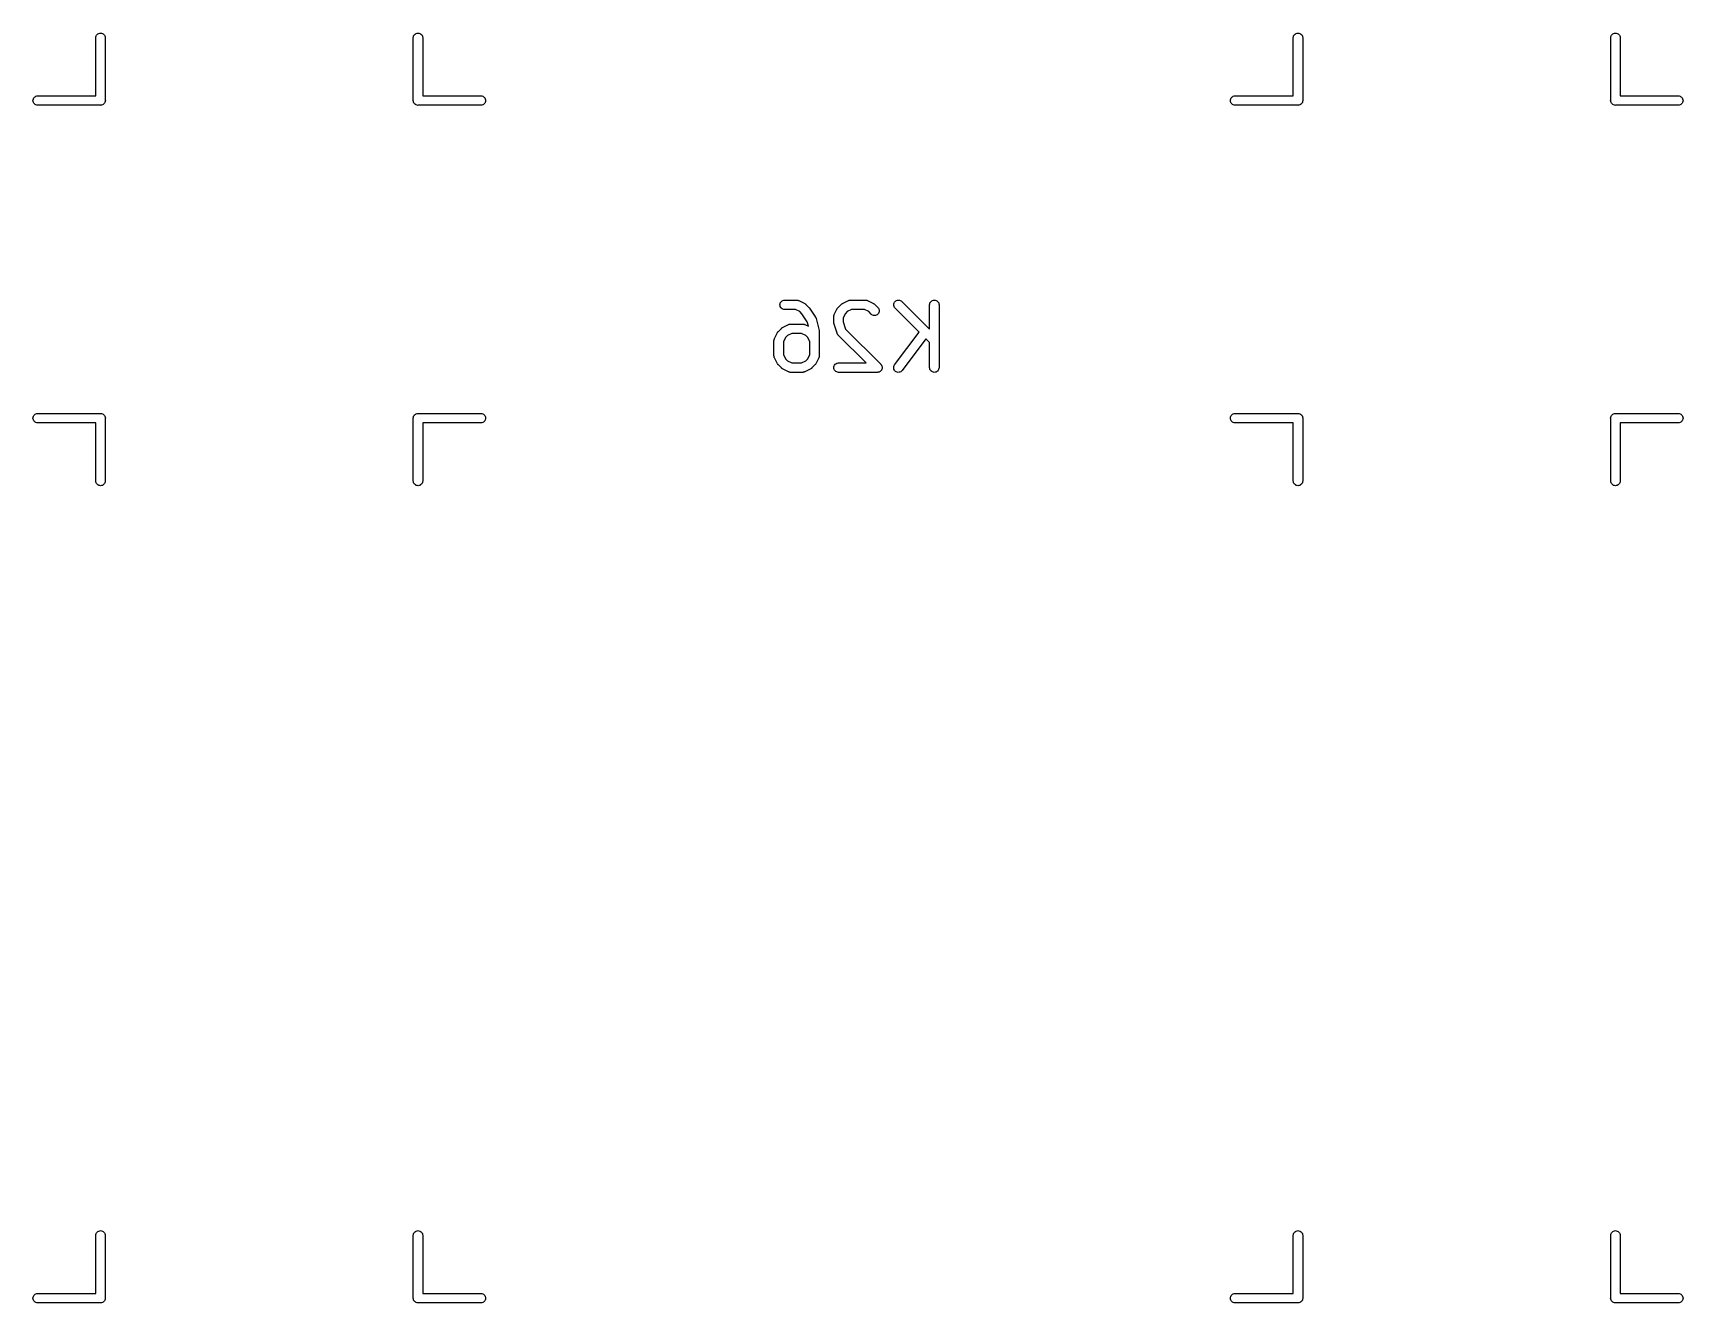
# Model space of a CAD drawing. Extents: x 1.03 to 6.22, y -5.53 to -0.87.
# Drawn here: x 3.796 to 4.829, y -4.779 to -3.983 of the extents above; entities that cross this region are included whole.
import ezdxf

# ---------------------------------------------------------------- set-up
doc = ezdxf.new("R2010")
doc.units = 0
doc.header["$MEASUREMENT"] = 0
doc.layers.add('BLACK', color=7, linetype='CONTINUOUS')

msp = doc.modelspace()

# ---------------------------------------------------------------- linework, layer by layer
at = {"layer": 'BLACK', "linetype": 'CONTINUOUS'}
for p, q in [((3.83514, -3.98608), (3.83518, -3.98564)), ((3.83514, -4.02264), (3.83514, -3.98608)), ((3.83518, -3.98564), (3.83535, -3.98509)), ((3.83535, -3.98509), (3.83562, -3.98457)), ((3.83562, -3.98457), (3.83599, -3.98412)), ((3.83599, -3.98412), (3.83644, -3.98375)), ((3.83644, -3.98375), (3.83696, -3.98348)), ((3.83696, -3.98348), (3.83751, -3.98331)), ((3.83751, -3.98331), (3.83809, -3.98325)), ((3.83809, -3.98325), (3.83867, -3.98331)), ((3.83867, -3.98331), (3.83923, -3.98348)), ((3.83923, -3.98348), (3.83974, -3.98375)), ((3.83974, -3.98375), (3.84019, -3.98412)), ((3.84019, -3.98412), (3.84056, -3.98457)), ((3.84056, -3.98457), (3.84083, -3.98509)), ((3.84083, -3.98509), (3.841, -3.98564)), ((3.841, -3.98564), (3.84104, -3.98608)), ((3.84104, -3.98608), (3.84104, -4.02545)), ((4.03396, -3.98608), (4.034, -3.98564)), ((4.03396, -4.02545), (4.03396, -3.98608)), ((4.034, -3.98564), (4.03417, -3.98509)), ((4.03417, -3.98509), (4.03444, -3.98457)), ((4.03444, -3.98457), (4.03481, -3.98412)), ((4.03481, -3.98412), (4.03526, -3.98375)), ((4.03526, -3.98375), (4.03577, -3.98348)), ((4.03577, -3.98348), (4.03633, -3.98331)), ((4.03633, -3.98331), (4.03691, -3.98325)), ((4.03691, -3.98325), (4.03749, -3.98331)), ((4.03749, -3.98331), (4.03804, -3.98348)), ((4.03804, -3.98348), (4.03856, -3.98375)), ((4.03856, -3.98375), (4.03901, -3.98412)), ((4.03901, -3.98412), (4.03938, -3.98457)), ((4.03938, -3.98457), (4.03965, -3.98509)), ((4.03965, -3.98509), (4.03982, -3.98564)), ((4.03982, -3.98564), (4.03986, -3.98608)), ((4.03986, -3.98608), (4.03986, -4.02264)), ((4.58514, -3.98608), (4.58518, -3.98564)), ((4.58514, -4.02264), (4.58514, -3.98608)), ((4.58518, -3.98564), (4.58535, -3.98509)), ((4.58535, -3.98509), (4.58562, -3.98457)), ((4.58562, -3.98457), (4.58599, -3.98412)), ((4.58599, -3.98412), (4.58644, -3.98375)), ((4.58644, -3.98375), (4.58696, -3.98348)), ((4.58696, -3.98348), (4.58751, -3.98331)), ((4.58751, -3.98331), (4.58809, -3.98325)), ((4.58809, -3.98325), (4.58867, -3.98331)), ((4.58867, -3.98331), (4.58923, -3.98348)), ((4.58923, -3.98348), (4.58974, -3.98375)), ((4.58974, -3.98375), (4.59019, -3.98412)), ((4.59019, -3.98412), (4.59056, -3.98457)), ((4.59056, -3.98457), (4.59083, -3.98509)), ((4.59083, -3.98509), (4.591, -3.98564)), ((4.591, -3.98564), (4.59104, -3.98608)), ((4.59104, -3.98608), (4.59104, -4.02545)), ((4.78396, -3.98608), (4.784, -3.98564)), ((4.78396, -4.02545), (4.78396, -3.98608)), ((4.784, -3.98564), (4.78417, -3.98509)), ((4.78417, -3.98509), (4.78444, -3.98457)), ((4.78444, -3.98457), (4.78481, -3.98412)), ((4.78481, -3.98412), (4.78526, -3.98375)), ((4.78526, -3.98375), (4.78577, -3.98348)), ((4.78577, -3.98348), (4.78633, -3.98331)), ((4.78633, -3.98331), (4.78691, -3.98325)), ((4.78691, -3.98325), (4.78749, -3.98331)), ((4.78749, -3.98331), (4.78804, -3.98348)), ((4.78804, -3.98348), (4.78856, -3.98375)), ((4.78856, -3.98375), (4.78901, -3.98412)), ((4.78901, -3.98412), (4.78938, -3.98457)), ((4.78938, -3.98457), (4.78965, -3.98509)), ((4.78965, -3.98509), (4.78982, -3.98564)), ((4.78982, -3.98564), (4.78986, -3.98608)), ((4.78986, -3.98608), (4.78986, -4.02264)), ((3.79575, -4.02559), (3.79581, -4.02501)), ((3.79581, -4.02617), (3.79575, -4.02559)), ((3.79581, -4.02501), (3.79598, -4.02446)), ((3.79598, -4.02673), (3.79581, -4.02617)), ((3.79598, -4.02446), (3.79625, -4.02394)), ((3.79625, -4.02724), (3.79598, -4.02673)), ((3.79625, -4.02394), (3.79662, -4.02349)), ((3.79662, -4.02769), (3.79625, -4.02724)), ((3.79662, -4.02349), (3.79707, -4.02312)), ((3.79707, -4.02806), (3.79662, -4.02769)), ((3.79707, -4.02312), (3.79759, -4.02285)), ((3.79759, -4.02833), (3.79707, -4.02806)), ((3.79759, -4.02285), (3.79814, -4.02268)), ((3.79814, -4.0285), (3.79759, -4.02833)), ((3.79814, -4.02268), (3.79858, -4.02264)), ((3.79858, -4.02854), (3.79814, -4.0285)), ((3.79858, -4.02264), (3.83514, -4.02264)), ((3.83795, -4.02854), (3.79858, -4.02854)), ((3.83809, -4.02856), (3.83795, -4.02854)), ((3.83824, -4.02854), (3.83809, -4.02856)), ((3.83867, -4.0285), (3.83824, -4.02854)), ((3.83923, -4.02833), (3.83867, -4.0285)), ((3.83974, -4.02806), (3.83923, -4.02833)), ((3.84019, -4.02769), (3.83974, -4.02806)), ((3.84056, -4.02724), (3.84019, -4.02769)), ((3.84083, -4.02673), (3.84056, -4.02724)), ((3.841, -4.02617), (3.84083, -4.02673)), ((3.84106, -4.02559), (3.841, -4.02617)), ((3.84104, -4.02545), (3.84106, -4.02559)), ((4.03394, -4.02559), (4.03396, -4.02545)), ((4.034, -4.02617), (4.03394, -4.02559)), ((4.03417, -4.02673), (4.034, -4.02617)), ((4.03444, -4.02724), (4.03417, -4.02673)), ((4.03481, -4.02769), (4.03444, -4.02724)), ((4.03526, -4.02806), (4.03481, -4.02769)), ((4.03577, -4.02833), (4.03526, -4.02806)), ((4.03633, -4.0285), (4.03577, -4.02833)), ((4.03691, -4.02856), (4.03633, -4.0285)), ((4.03705, -4.02854), (4.03691, -4.02856)), ((4.07642, -4.02854), (4.03705, -4.02854)), ((4.03986, -4.02264), (4.07642, -4.02264)), ((4.07642, -4.02264), (4.07686, -4.02268)), ((4.07686, -4.0285), (4.07642, -4.02854)), ((4.07686, -4.02268), (4.07741, -4.02285)), ((4.07741, -4.02833), (4.07686, -4.0285)), ((4.07741, -4.02285), (4.07793, -4.02312)), ((4.07793, -4.02806), (4.07741, -4.02833)), ((4.07793, -4.02312), (4.07838, -4.02349)), ((4.07838, -4.02769), (4.07793, -4.02806)), ((4.07838, -4.02349), (4.07875, -4.02394)), ((4.07875, -4.02724), (4.07838, -4.02769)), ((4.07875, -4.02394), (4.07902, -4.02446)), ((4.07902, -4.02673), (4.07875, -4.02724)), ((4.07902, -4.02446), (4.07919, -4.02501)), ((4.07919, -4.02617), (4.07902, -4.02673)), ((4.07919, -4.02501), (4.07925, -4.02559)), ((4.07925, -4.02559), (4.07919, -4.02617)), ((4.54575, -4.02559), (4.54581, -4.02501)), ((4.54581, -4.02617), (4.54575, -4.02559)), ((4.54581, -4.02501), (4.54598, -4.02446)), ((4.54598, -4.02673), (4.54581, -4.02617)), ((4.54598, -4.02446), (4.54625, -4.02394)), ((4.54625, -4.02724), (4.54598, -4.02673)), ((4.54625, -4.02394), (4.54662, -4.02349)), ((4.54662, -4.02769), (4.54625, -4.02724)), ((4.54662, -4.02349), (4.54707, -4.02312)), ((4.54707, -4.02806), (4.54662, -4.02769)), ((4.54707, -4.02312), (4.54759, -4.02285)), ((4.54759, -4.02833), (4.54707, -4.02806)), ((4.54759, -4.02285), (4.54814, -4.02268)), ((4.54814, -4.0285), (4.54759, -4.02833)), ((4.54814, -4.02268), (4.54858, -4.02264)), ((4.54858, -4.02854), (4.54814, -4.0285)), ((4.54858, -4.02264), (4.58514, -4.02264)), ((4.58795, -4.02854), (4.54858, -4.02854)), ((4.58809, -4.02856), (4.58795, -4.02854)), ((4.58824, -4.02854), (4.58809, -4.02856)), ((4.58867, -4.0285), (4.58824, -4.02854)), ((4.58923, -4.02833), (4.58867, -4.0285)), ((4.58974, -4.02806), (4.58923, -4.02833)), ((4.59019, -4.02769), (4.58974, -4.02806)), ((4.59056, -4.02724), (4.59019, -4.02769)), ((4.59083, -4.02673), (4.59056, -4.02724)), ((4.591, -4.02617), (4.59083, -4.02673)), ((4.59106, -4.02559), (4.591, -4.02617)), ((4.59104, -4.02545), (4.59106, -4.02559)), ((4.78394, -4.02559), (4.78396, -4.02545)), ((4.784, -4.02617), (4.78394, -4.02559)), ((4.78417, -4.02673), (4.784, -4.02617)), ((4.78444, -4.02724), (4.78417, -4.02673)), ((4.78481, -4.02769), (4.78444, -4.02724)), ((4.78526, -4.02806), (4.78481, -4.02769)), ((4.78577, -4.02833), (4.78526, -4.02806)), ((4.78633, -4.0285), (4.78577, -4.02833)), ((4.78691, -4.02856), (4.78633, -4.0285)), ((4.78705, -4.02854), (4.78691, -4.02856)), ((4.82642, -4.02854), (4.78705, -4.02854)), ((4.78986, -4.02264), (4.82642, -4.02264)), ((4.82642, -4.02264), (4.82686, -4.02268)), ((4.82686, -4.0285), (4.82642, -4.02854)), ((4.82686, -4.02268), (4.82741, -4.02285)), ((4.82741, -4.02833), (4.82686, -4.0285)), ((4.82741, -4.02285), (4.82793, -4.02312)), ((4.82793, -4.02806), (4.82741, -4.02833)), ((4.82793, -4.02312), (4.82838, -4.02349)), ((4.82838, -4.02769), (4.82793, -4.02806)), ((4.82838, -4.02349), (4.82875, -4.02394)), ((4.82875, -4.02724), (4.82838, -4.02769)), ((4.82875, -4.02394), (4.82902, -4.02446)), ((4.82902, -4.02673), (4.82875, -4.02724)), ((4.82902, -4.02446), (4.82919, -4.02501)), ((4.82919, -4.02617), (4.82902, -4.02673)), ((4.82919, -4.02501), (4.82925, -4.02559)), ((4.82925, -4.02559), (4.82919, -4.02617)), ((4.26362, -4.15342), (4.26368, -4.15285)), ((4.26367, -4.15399), (4.26362, -4.15342)), ((4.26383, -4.15455), (4.26367, -4.15399)), ((4.26368, -4.15285), (4.26385, -4.1523)), ((4.2641, -4.15506), (4.26383, -4.15455)), ((4.26385, -4.1523), (4.26412, -4.15179)), ((4.26412, -4.15179), (4.26449, -4.15134)), ((4.26449, -4.15134), (4.26493, -4.15098)), ((4.26493, -4.15098), (4.26544, -4.15071)), ((4.26544, -4.15071), (4.26599, -4.15054)), ((4.26599, -4.15054), (4.26657, -4.15049)), ((4.26657, -4.15049), (4.27407, -4.15049)), ((4.27407, -4.15049), (4.27411, -4.15049)), ((4.27411, -4.15049), (4.27419, -4.1505)), ((4.27419, -4.1505), (4.27428, -4.1505)), ((4.27428, -4.1505), (4.27448, -4.15053)), ((4.27448, -4.15053), (4.27468, -4.15055)), ((4.27468, -4.15055), (4.27476, -4.15058)), ((4.27476, -4.15058), (4.27485, -4.15059)), ((4.27485, -4.15059), (4.27504, -4.15067)), ((4.27504, -4.15067), (4.27523, -4.15073)), ((4.27523, -4.15073), (4.27531, -4.15077)), ((4.27531, -4.15077), (4.27539, -4.1508)), ((4.27539, -4.1508), (4.27914, -4.15267)), ((4.27914, -4.15267), (4.27917, -4.15269)), ((4.27917, -4.15269), (4.27931, -4.15278)), ((4.27931, -4.15278), (4.27946, -4.15286)), ((4.27946, -4.15286), (4.27955, -4.15294)), ((4.27955, -4.15294), (4.27966, -4.15301)), ((4.27966, -4.15301), (4.27978, -4.15312)), ((4.27978, -4.15312), (4.2799, -4.15323)), ((4.2799, -4.15323), (4.28178, -4.1551)), ((4.3001, -4.1551), (4.30198, -4.15323)), ((4.30198, -4.15323), (4.302, -4.1532)), ((4.302, -4.1532), (4.30213, -4.15309)), ((4.30213, -4.15309), (4.30226, -4.15298)), ((4.30226, -4.15298), (4.30236, -4.15292)), ((4.30236, -4.15292), (4.30246, -4.15284)), ((4.30246, -4.15284), (4.3026, -4.15276)), ((4.3026, -4.15276), (4.30274, -4.15267)), ((4.30274, -4.15267), (4.30649, -4.1508)), ((4.30649, -4.1508), (4.30653, -4.15078)), ((4.30653, -4.15078), (4.30661, -4.15075)), ((4.30661, -4.15075), (4.30669, -4.15071)), ((4.30669, -4.15071), (4.30688, -4.15065)), ((4.30688, -4.15065), (4.30707, -4.15058)), ((4.30707, -4.15058), (4.30716, -4.15057)), ((4.30716, -4.15057), (4.30724, -4.15054)), ((4.30724, -4.15054), (4.30744, -4.15052)), ((4.30744, -4.15052), (4.30764, -4.15049)), ((4.30764, -4.15049), (4.30773, -4.1505)), ((4.30773, -4.1505), (4.30781, -4.15049)), ((4.30781, -4.15049), (4.31719, -4.15049)), ((4.31719, -4.15049), (4.31723, -4.15049)), ((4.31723, -4.15049), (4.31731, -4.1505)), ((4.31731, -4.1505), (4.3174, -4.1505)), ((4.3174, -4.1505), (4.3176, -4.15053)), ((4.3176, -4.15053), (4.3178, -4.15055)), ((4.3178, -4.15055), (4.31788, -4.15058)), ((4.31788, -4.15058), (4.31797, -4.15059)), ((4.31797, -4.15059), (4.31816, -4.15067)), ((4.31816, -4.15067), (4.31835, -4.15073)), ((4.31835, -4.15073), (4.31843, -4.15077)), ((4.31843, -4.15077), (4.31851, -4.1508)), ((4.31851, -4.1508), (4.32226, -4.15267)), ((4.32226, -4.15267), (4.32229, -4.15269)), ((4.32229, -4.15269), (4.32243, -4.15278)), ((4.32243, -4.15278), (4.32258, -4.15286)), ((4.32258, -4.15286), (4.32267, -4.15294)), ((4.32267, -4.15294), (4.32278, -4.15301)), ((4.32278, -4.15301), (4.3229, -4.15312)), ((4.3229, -4.15312), (4.32302, -4.15323)), ((4.32302, -4.15323), (4.3249, -4.1551)), ((4.33486, -4.15341), (4.33492, -4.15284)), ((4.33491, -4.15398), (4.33486, -4.15341)), ((4.33507, -4.15454), (4.33491, -4.15398)), ((4.33492, -4.15284), (4.33509, -4.15229)), ((4.33533, -4.15505), (4.33507, -4.15454)), ((4.33509, -4.15229), (4.33537, -4.15178)), ((4.33537, -4.15178), (4.33574, -4.15134)), ((4.33574, -4.15134), (4.33618, -4.15098)), ((4.33618, -4.15098), (4.33669, -4.15071)), ((4.33669, -4.15071), (4.33725, -4.15054)), ((4.33725, -4.15054), (4.33782, -4.15049)), ((4.33782, -4.15049), (4.33839, -4.15055)), ((4.33839, -4.15055), (4.33894, -4.15071)), ((4.33894, -4.15071), (4.33945, -4.15099)), ((4.33945, -4.15099), (4.3399, -4.15135)), ((4.3399, -4.15135), (4.35735, -4.16881)), ((4.35735, -4.1534), (4.35742, -4.15283)), ((4.35735, -4.15344), (4.35735, -4.1534)), ((4.35735, -4.16881), (4.35735, -4.15344)), ((4.35742, -4.15283), (4.35759, -4.15228)), ((4.35759, -4.15228), (4.35787, -4.15177)), ((4.35787, -4.15177), (4.35824, -4.15133)), ((4.35824, -4.15133), (4.35869, -4.15097)), ((4.35869, -4.15097), (4.3592, -4.1507)), ((4.3592, -4.1507), (4.35975, -4.15054)), ((4.35975, -4.15054), (4.36033, -4.15049)), ((4.36033, -4.15049), (4.3609, -4.15055)), ((4.3609, -4.15055), (4.36145, -4.15072)), ((4.36145, -4.15072), (4.36196, -4.15099)), ((4.36196, -4.15099), (4.3624, -4.15136)), ((4.3624, -4.15136), (4.36277, -4.15181)), ((4.36277, -4.15181), (4.36304, -4.15231)), ((4.36304, -4.15231), (4.3632, -4.15287)), ((4.3632, -4.15287), (4.36326, -4.15344)), ((4.36326, -4.15344), (4.36326, -4.19281)), ((4.26446, -4.15551), (4.2641, -4.15506)), ((4.2649, -4.15588), (4.26446, -4.15551)), ((4.26541, -4.15615), (4.2649, -4.15588)), ((4.26595, -4.15633), (4.26541, -4.15615)), ((4.26653, -4.15639), (4.26595, -4.15633)), ((4.26657, -4.15639), (4.26653, -4.15639)), ((4.27337, -4.15639), (4.26657, -4.15639)), ((4.27607, -4.15774), (4.27337, -4.15639)), ((4.2774, -4.15907), (4.27607, -4.15774)), ((4.2807, -4.16403), (4.2774, -4.15907)), ((4.28143, -4.16694), (4.2807, -4.16403)), ((4.28178, -4.1551), (4.28178, -4.15511)), ((4.28178, -4.15511), (4.28178, -4.15511)), ((4.28178, -4.15511), (4.28178, -4.15511)), ((4.28178, -4.15511), (4.28181, -4.15513)), ((4.28181, -4.15513), (4.28198, -4.15534)), ((4.28198, -4.15534), (4.28215, -4.15555)), ((4.28215, -4.15555), (4.2859, -4.16118)), ((4.2859, -4.16118), (4.28592, -4.16121)), ((4.28592, -4.16121), (4.28601, -4.16139)), ((4.28601, -4.16139), (4.28611, -4.16156)), ((4.28611, -4.16156), (4.28614, -4.16164)), ((4.28614, -4.16164), (4.28618, -4.16172)), ((4.28618, -4.16172), (4.28624, -4.16191)), ((4.28624, -4.16191), (4.28631, -4.1621)), ((4.28631, -4.1621), (4.28818, -4.1696)), ((4.29736, -4.1609), (4.29737, -4.16081)), ((4.29736, -4.16094), (4.29736, -4.1609)), ((4.29736, -4.16469), (4.29736, -4.16094)), ((4.29738, -4.16485), (4.29736, -4.16469)), ((4.29737, -4.16072), (4.2974, -4.16053)), ((4.29737, -4.16081), (4.29737, -4.16072)), ((4.29738, -4.16502), (4.29738, -4.16485)), ((4.2974, -4.16053), (4.29743, -4.16033)), ((4.29743, -4.16033), (4.29745, -4.16024)), ((4.29745, -4.16024), (4.29747, -4.16016)), ((4.29747, -4.16016), (4.29754, -4.15997)), ((4.29754, -4.15997), (4.2976, -4.15978)), ((4.2976, -4.15978), (4.29764, -4.1597)), ((4.29764, -4.1597), (4.29767, -4.15962)), ((4.29767, -4.15962), (4.29955, -4.15587)), ((4.29955, -4.15587), (4.29957, -4.15583)), ((4.29957, -4.15583), (4.29966, -4.15569)), ((4.29966, -4.15569), (4.29974, -4.15555)), ((4.29974, -4.15555), (4.29981, -4.15545)), ((4.29981, -4.15545), (4.29988, -4.15535)), ((4.29988, -4.15535), (4.3, -4.15523)), ((4.3, -4.15523), (4.3001, -4.1551)), ((4.30462, -4.15894), (4.30327, -4.16164)), ((4.30327, -4.16164), (4.30327, -4.16421)), ((4.30327, -4.16421), (4.30477, -4.16872)), ((4.30581, -4.15774), (4.30462, -4.15894)), ((4.30851, -4.15639), (4.30581, -4.15774)), ((4.31649, -4.15639), (4.30851, -4.15639)), ((4.31919, -4.15774), (4.31649, -4.15639)), ((4.32072, -4.15928), (4.31919, -4.15774)), ((4.32117, -4.15964), (4.32072, -4.15928)), ((4.32168, -4.15992), (4.32117, -4.15964)), ((4.32223, -4.16008), (4.32168, -4.15992)), ((4.3228, -4.16014), (4.32223, -4.16008)), ((4.32337, -4.16009), (4.3228, -4.16014)), ((4.32393, -4.15992), (4.32337, -4.16009)), ((4.32444, -4.15965), (4.32393, -4.15992)), ((4.32488, -4.15929), (4.32444, -4.15965)), ((4.32525, -4.15885), (4.32488, -4.15929)), ((4.3249, -4.1551), (4.32493, -4.15513)), ((4.32493, -4.15513), (4.32529, -4.15558)), ((4.32553, -4.15834), (4.32525, -4.15885)), ((4.32529, -4.15558), (4.32555, -4.15609)), ((4.3257, -4.15779), (4.32553, -4.15834)), ((4.32555, -4.15609), (4.32571, -4.15665)), ((4.32576, -4.15722), (4.3257, -4.15779)), ((4.32571, -4.15665), (4.32576, -4.15722)), ((4.33569, -4.1555), (4.33533, -4.15505)), ((4.33572, -4.15553), (4.33569, -4.1555)), ((4.35078, -4.17059), (4.33572, -4.15553)), ((4.25991, -4.17552), (4.25993, -4.17532)), ((4.25993, -4.17532), (4.25996, -4.17524)), ((4.25996, -4.17524), (4.25997, -4.17516)), ((4.25997, -4.17516), (4.26004, -4.17497)), ((4.26004, -4.17497), (4.2601, -4.17477)), ((4.2601, -4.17477), (4.26015, -4.1747)), ((4.26015, -4.1747), (4.26018, -4.17462)), ((4.26018, -4.17462), (4.26205, -4.17087)), ((4.26205, -4.17087), (4.26207, -4.17083)), ((4.26207, -4.17083), (4.26216, -4.17069)), ((4.26216, -4.17069), (4.26224, -4.17055)), ((4.26224, -4.17055), (4.26232, -4.17045)), ((4.26232, -4.17045), (4.26238, -4.17035)), ((4.26238, -4.17035), (4.2625, -4.17023)), ((4.2625, -4.17023), (4.26261, -4.1701)), ((4.26261, -4.1701), (4.26448, -4.16823)), ((4.26448, -4.16823), (4.26451, -4.1682)), ((4.26451, -4.1682), (4.26464, -4.16809)), ((4.26464, -4.16809), (4.26476, -4.16798)), ((4.26476, -4.16798), (4.26486, -4.16791)), ((4.26486, -4.16791), (4.26496, -4.16784)), ((4.26496, -4.16784), (4.26511, -4.16776)), ((4.26511, -4.16776), (4.26525, -4.16767)), ((4.26525, -4.16767), (4.269, -4.1658)), ((4.26712, -4.17394), (4.26577, -4.17663)), ((4.26832, -4.17274), (4.26712, -4.17394)), ((4.27101, -4.17139), (4.26832, -4.17274)), ((4.269, -4.1658), (4.26903, -4.16578)), ((4.26903, -4.16578), (4.26912, -4.16575)), ((4.26912, -4.16575), (4.26919, -4.16571)), ((4.26919, -4.16571), (4.26939, -4.16565)), ((4.26939, -4.16565), (4.26958, -4.16558)), ((4.26958, -4.16558), (4.26966, -4.16557)), ((4.26966, -4.16557), (4.26974, -4.16554)), ((4.26974, -4.16554), (4.26995, -4.16552)), ((4.26995, -4.16552), (4.27014, -4.16549)), ((4.27014, -4.16549), (4.27023, -4.16549)), ((4.27023, -4.16549), (4.27032, -4.16549)), ((4.27032, -4.16549), (4.27782, -4.16549)), ((4.27712, -4.17139), (4.27101, -4.17139)), ((4.27982, -4.17274), (4.27712, -4.17139)), ((4.27782, -4.16549), (4.27786, -4.16549)), ((4.27786, -4.16549), (4.27794, -4.1655)), ((4.27794, -4.1655), (4.27803, -4.16549)), ((4.27803, -4.16549), (4.27823, -4.16553)), ((4.27823, -4.16553), (4.27843, -4.16555)), ((4.27843, -4.16555), (4.27851, -4.16558)), ((4.27851, -4.16558), (4.2786, -4.16559)), ((4.2786, -4.16559), (4.27879, -4.16566)), ((4.27879, -4.16566), (4.27898, -4.16572)), ((4.27898, -4.16572), (4.27906, -4.16577)), ((4.27906, -4.16577), (4.27914, -4.1658)), ((4.27914, -4.1658), (4.28143, -4.16694)), ((4.28101, -4.17394), (4.27982, -4.17274)), ((4.28236, -4.17663), (4.28101, -4.17394)), ((4.28818, -4.1696), (4.28819, -4.16964)), ((4.28819, -4.16964), (4.2882, -4.16969)), ((4.2882, -4.16969), (4.28821, -4.16974)), ((4.28821, -4.16974), (4.28824, -4.16997)), ((4.28824, -4.16997), (4.28827, -4.17021)), ((4.28827, -4.17021), (4.28826, -4.17026)), ((4.28826, -4.17026), (4.28827, -4.17031)), ((4.28827, -4.17031), (4.28827, -4.18531)), ((4.29741, -4.16514), (4.29738, -4.16502)), ((4.29742, -4.16526), (4.29741, -4.16514)), ((4.29747, -4.16542), (4.29742, -4.16526)), ((4.2975, -4.16558), (4.29747, -4.16542)), ((4.29751, -4.16562), (4.2975, -4.16558)), ((4.29939, -4.17125), (4.29751, -4.16562)), ((4.29942, -4.17133), (4.29939, -4.17125)), ((4.29945, -4.17141), (4.29942, -4.17133)), ((4.29954, -4.17159), (4.29945, -4.17141)), ((4.29962, -4.17177), (4.29954, -4.17159)), ((4.29967, -4.17184), (4.29962, -4.17177)), ((4.29971, -4.17192), (4.29967, -4.17184)), ((4.29984, -4.17208), (4.29971, -4.17192)), ((4.29995, -4.17224), (4.29984, -4.17208)), ((4.30002, -4.1723), (4.29995, -4.17224)), ((4.30007, -4.17237), (4.30002, -4.1723)), ((4.3001, -4.1724), (4.30007, -4.17237)), ((4.31756, -4.18986), (4.3001, -4.1724)), ((4.30477, -4.16872), (4.32677, -4.19072)), ((4.33545, -4.19104), (4.35078, -4.17059)), ((4.355, -4.17481), (4.34017, -4.19458)), ((4.35735, -4.17716), (4.355, -4.17481)), ((4.25987, -4.17572), (4.25991, -4.17552)), ((4.25988, -4.17581), (4.25987, -4.17572)), ((4.25987, -4.1759), (4.25988, -4.17581)), ((4.25987, -4.17594), (4.25987, -4.1759)), ((4.25987, -4.18531), (4.25987, -4.17594)), ((4.25987, -4.1854), (4.25987, -4.18531)), ((4.25987, -4.18548), (4.25987, -4.1854)), ((4.2599, -4.18568), (4.25987, -4.18548)), ((4.26577, -4.17663), (4.26577, -4.18461)), ((4.26577, -4.18461), (4.26712, -4.18731)), ((4.28101, -4.18731), (4.28236, -4.18461)), ((4.28236, -4.18461), (4.28236, -4.17663)), ((4.28826, -4.18553), (4.28823, -4.18572)), ((4.28827, -4.18535), (4.28826, -4.18544)), ((4.28826, -4.18544), (4.28826, -4.18553)), ((4.28827, -4.18531), (4.28827, -4.18535)), ((4.35735, -4.19281), (4.35735, -4.17716)), ((4.25992, -4.18588), (4.2599, -4.18568)), ((4.25995, -4.18597), (4.25992, -4.18588)), ((4.25996, -4.18605), (4.25995, -4.18597)), ((4.26003, -4.18624), (4.25996, -4.18605)), ((4.26009, -4.18644), (4.26003, -4.18624)), ((4.26013, -4.18651), (4.26009, -4.18644)), ((4.26016, -4.18659), (4.26013, -4.18651)), ((4.26018, -4.18663), (4.26016, -4.18659)), ((4.26205, -4.19038), (4.26018, -4.18663)), ((4.26214, -4.19052), (4.26205, -4.19038)), ((4.26222, -4.19067), (4.26214, -4.19052)), ((4.26229, -4.19076), (4.26222, -4.19067)), ((4.26236, -4.19087), (4.26229, -4.19076)), ((4.26247, -4.19099), (4.26236, -4.19087)), ((4.26258, -4.19112), (4.26247, -4.19099)), ((4.26261, -4.19115), (4.26258, -4.19112)), ((4.26448, -4.19302), (4.26261, -4.19115)), ((4.26461, -4.19313), (4.26448, -4.19302)), ((4.26473, -4.19324), (4.26461, -4.19313)), ((4.26483, -4.19331), (4.26473, -4.19324)), ((4.26493, -4.19339), (4.26483, -4.19331)), ((4.26507, -4.19347), (4.26493, -4.19339)), ((4.26521, -4.19356), (4.26507, -4.19347)), ((4.26525, -4.19358), (4.26521, -4.19356)), ((4.269, -4.19545), (4.26525, -4.19358)), ((4.26712, -4.18731), (4.26832, -4.18851)), ((4.26832, -4.18851), (4.27101, -4.18986)), ((4.26908, -4.19548), (4.269, -4.19545)), ((4.26915, -4.19552), (4.26908, -4.19548)), ((4.26935, -4.19559), (4.26915, -4.19552)), ((4.26954, -4.19566), (4.26935, -4.19559)), ((4.26962, -4.19567), (4.26954, -4.19566)), ((4.2697, -4.1957), (4.26962, -4.19567)), ((4.2699, -4.19572), (4.2697, -4.1957)), ((4.2701, -4.19576), (4.2699, -4.19572)), ((4.27019, -4.19575), (4.2701, -4.19576)), ((4.27028, -4.19576), (4.27019, -4.19575)), ((4.27032, -4.19576), (4.27028, -4.19576)), ((4.27782, -4.19576), (4.27032, -4.19576)), ((4.27101, -4.18986), (4.27712, -4.18986)), ((4.27712, -4.18986), (4.27982, -4.18851)), ((4.2779, -4.19575), (4.27782, -4.19576)), ((4.27799, -4.19576), (4.2779, -4.19575)), ((4.27819, -4.19573), (4.27799, -4.19576)), ((4.27839, -4.19571), (4.27819, -4.19573)), ((4.27847, -4.19568), (4.27839, -4.19571)), ((4.27856, -4.19567), (4.27847, -4.19568)), ((4.27875, -4.1956), (4.27856, -4.19567)), ((4.27894, -4.19554), (4.27875, -4.1956)), ((4.27902, -4.1955), (4.27894, -4.19554)), ((4.2791, -4.19547), (4.27902, -4.1955)), ((4.27914, -4.19545), (4.2791, -4.19547)), ((4.28289, -4.19358), (4.27914, -4.19545)), ((4.27982, -4.18851), (4.28101, -4.18731)), ((4.28303, -4.19349), (4.28289, -4.19358)), ((4.28317, -4.19341), (4.28303, -4.19349)), ((4.28327, -4.19334), (4.28317, -4.19341)), ((4.28337, -4.19327), (4.28327, -4.19334)), ((4.2835, -4.19316), (4.28337, -4.19327)), ((4.28362, -4.19305), (4.2835, -4.19316)), ((4.28365, -4.19302), (4.28362, -4.19305)), ((4.28553, -4.19115), (4.28365, -4.19302)), ((4.28563, -4.19102), (4.28553, -4.19115)), ((4.28575, -4.1909), (4.28563, -4.19102)), ((4.28582, -4.1908), (4.28575, -4.1909)), ((4.28589, -4.1907), (4.28582, -4.1908)), ((4.28597, -4.19056), (4.28589, -4.1907)), ((4.28606, -4.19042), (4.28597, -4.19056)), ((4.28608, -4.19038), (4.28606, -4.19042)), ((4.28796, -4.18663), (4.28608, -4.19038)), ((4.28799, -4.18655), (4.28796, -4.18663)), ((4.28803, -4.18647), (4.28799, -4.18655)), ((4.28809, -4.18628), (4.28803, -4.18647)), ((4.28816, -4.18609), (4.28809, -4.18628)), ((4.28818, -4.18601), (4.28816, -4.18609)), ((4.2882, -4.18593), (4.28818, -4.18601)), ((4.28823, -4.18572), (4.2882, -4.18593)), ((4.29736, -4.19279), (4.29742, -4.19222)), ((4.29741, -4.19336), (4.29736, -4.19279)), ((4.29758, -4.19392), (4.29741, -4.19336)), ((4.29742, -4.19222), (4.29759, -4.19167)), ((4.29784, -4.19443), (4.29758, -4.19392)), ((4.29759, -4.19167), (4.29787, -4.19116)), ((4.2982, -4.19488), (4.29784, -4.19443)), ((4.29787, -4.19116), (4.29823, -4.19072)), ((4.29865, -4.19525), (4.2982, -4.19488)), ((4.29823, -4.19072), (4.29868, -4.19035)), ((4.29915, -4.19552), (4.29865, -4.19525)), ((4.29868, -4.19035), (4.29919, -4.19008)), ((4.2997, -4.1957), (4.29915, -4.19552)), ((4.29919, -4.19008), (4.29974, -4.18991)), ((4.30027, -4.19576), (4.2997, -4.1957)), ((4.29974, -4.18991), (4.30031, -4.18986)), ((4.30031, -4.19576), (4.30027, -4.19576)), ((4.30031, -4.18986), (4.31756, -4.18986)), ((4.32469, -4.19576), (4.30031, -4.19576)), ((4.32497, -4.19574), (4.32469, -4.19576)), ((4.32525, -4.19571), (4.32497, -4.19574)), ((4.32526, -4.19571), (4.32525, -4.19571)), ((4.32525, -4.19571), (4.32525, -4.19571)), ((4.32553, -4.19563), (4.32526, -4.19571)), ((4.3258, -4.19554), (4.32553, -4.19563)), ((4.32581, -4.19554), (4.3258, -4.19554)), ((4.32606, -4.19541), (4.32581, -4.19554)), ((4.32581, -4.19554), (4.32581, -4.19554)), ((4.32631, -4.19528), (4.32606, -4.19541)), ((4.32632, -4.19527), (4.32631, -4.19528)), ((4.32654, -4.19509), (4.32632, -4.19527)), ((4.32632, -4.19527), (4.32632, -4.19527)), ((4.32676, -4.19491), (4.32654, -4.19509)), ((4.32677, -4.19491), (4.32676, -4.19491)), ((4.32676, -4.19491), (4.32676, -4.19491)), ((4.32677, -4.19072), (4.3268, -4.19074)), ((4.32695, -4.19468), (4.32677, -4.19491)), ((4.3268, -4.19074), (4.3268, -4.19074)), ((4.3268, -4.19074), (4.3268, -4.19074)), ((4.3268, -4.19074), (4.3268, -4.19075)), ((4.3268, -4.19075), (4.32698, -4.19098)), ((4.32713, -4.19447), (4.32695, -4.19468)), ((4.32698, -4.19098), (4.32716, -4.19119)), ((4.32727, -4.19421), (4.32713, -4.19446)), ((4.32713, -4.19446), (4.32713, -4.19447)), ((4.32713, -4.19447), (4.32713, -4.19447)), ((4.32716, -4.19119), (4.32716, -4.1912)), ((4.32716, -4.1912), (4.32716, -4.1912)), ((4.32716, -4.1912), (4.32729, -4.19145)), ((4.3274, -4.19396), (4.32727, -4.19421)), ((4.32729, -4.19145), (4.32742, -4.1917)), ((4.32741, -4.19396), (4.3274, -4.19396)), ((4.32749, -4.19368), (4.32741, -4.19395)), ((4.32741, -4.19395), (4.32741, -4.19396)), ((4.32742, -4.1917), (4.32743, -4.19171)), ((4.32743, -4.19171), (4.32743, -4.19171)), ((4.32743, -4.19171), (4.32751, -4.19198)), ((4.32758, -4.19341), (4.32749, -4.19368)), ((4.32751, -4.19198), (4.32759, -4.19226)), ((4.32761, -4.19312), (4.32758, -4.1934)), ((4.32758, -4.1934), (4.32758, -4.19341)), ((4.32758, -4.19341), (4.32758, -4.19341)), ((4.32759, -4.19226), (4.32759, -4.19226)), ((4.32759, -4.19226), (4.32759, -4.19227)), ((4.32759, -4.19227), (4.32761, -4.19255)), ((4.32761, -4.19255), (4.32764, -4.19283)), ((4.32764, -4.19284), (4.32761, -4.19312)), ((4.32764, -4.19283), (4.32764, -4.19284)), ((4.32764, -4.19284), (4.32764, -4.19284)), ((4.33486, -4.19264), (4.33495, -4.19207)), ((4.33488, -4.19322), (4.33486, -4.19264)), ((4.33502, -4.19378), (4.33488, -4.19322)), ((4.33495, -4.19207), (4.33515, -4.19153)), ((4.33526, -4.1943), (4.33502, -4.19378)), ((4.33515, -4.19153), (4.33545, -4.19104)), ((4.3356, -4.19477), (4.33526, -4.1943)), ((4.33602, -4.19516), (4.3356, -4.19477)), ((4.33651, -4.19546), (4.33602, -4.19516)), ((4.33705, -4.19566), (4.33651, -4.19546)), ((4.33762, -4.19576), (4.33705, -4.19566)), ((4.3382, -4.19574), (4.33762, -4.19576)), ((4.33876, -4.19561), (4.3382, -4.19574)), ((4.33928, -4.19537), (4.33876, -4.19561)), ((4.33975, -4.19503), (4.33928, -4.19537)), ((4.34015, -4.19461), (4.33975, -4.19503)), ((4.34017, -4.19458), (4.34015, -4.19461)), ((4.35741, -4.19338), (4.35735, -4.19281)), ((4.35758, -4.19394), (4.35741, -4.19338)), ((4.35785, -4.19444), (4.35758, -4.19394)), ((4.35821, -4.19489), (4.35785, -4.19444)), ((4.35866, -4.19526), (4.35821, -4.19489)), ((4.35916, -4.19553), (4.35866, -4.19526)), ((4.35971, -4.1957), (4.35916, -4.19553)), ((4.36029, -4.19576), (4.35971, -4.1957)), ((4.36086, -4.19571), (4.36029, -4.19576)), ((4.36141, -4.19555), (4.36086, -4.19571)), ((4.36192, -4.19528), (4.36141, -4.19555)), ((4.36237, -4.19492), (4.36192, -4.19528)), ((4.36274, -4.19448), (4.36237, -4.19492)), ((4.36302, -4.19397), (4.36274, -4.19448)), ((4.36319, -4.19342), (4.36302, -4.19397)), ((4.36326, -4.19285), (4.36319, -4.19342)), ((4.36326, -4.19281), (4.36326, -4.19285)), ((3.79575, -4.22441), (3.79581, -4.22383)), ((3.79581, -4.22499), (3.79575, -4.22441)), ((3.79581, -4.22383), (3.79598, -4.22327)), ((3.79598, -4.22554), (3.79581, -4.22499)), ((3.79598, -4.22327), (3.79625, -4.22276)), ((3.79625, -4.22606), (3.79598, -4.22554)), ((3.79625, -4.22276), (3.79662, -4.22231)), ((3.79662, -4.22651), (3.79625, -4.22606)), ((3.79662, -4.22231), (3.79707, -4.22194)), ((3.79707, -4.22688), (3.79662, -4.22651)), ((3.79707, -4.22194), (3.79759, -4.22167)), ((3.79759, -4.22715), (3.79707, -4.22688)), ((3.79759, -4.22167), (3.79814, -4.2215)), ((3.79814, -4.2215), (3.79858, -4.22146)), ((3.79858, -4.22146), (3.83795, -4.22146)), ((3.83795, -4.22146), (3.83809, -4.22144)), ((3.83809, -4.22144), (3.83824, -4.22146)), ((3.83824, -4.22146), (3.83867, -4.2215)), ((3.83867, -4.2215), (3.83923, -4.22167)), ((3.83923, -4.22167), (3.83974, -4.22194)), ((3.83974, -4.22194), (3.84019, -4.22231)), ((3.84019, -4.22231), (3.84056, -4.22276)), ((3.84056, -4.22276), (3.84083, -4.22327)), ((3.84083, -4.22327), (3.841, -4.22383)), ((3.841, -4.22383), (3.84106, -4.22441)), ((3.84106, -4.22441), (3.84104, -4.22455)), ((3.84104, -4.22455), (3.84104, -4.26392)), ((4.03394, -4.22441), (4.034, -4.22383)), ((4.03396, -4.22455), (4.03394, -4.22441)), ((4.03396, -4.26392), (4.03396, -4.22455)), ((4.034, -4.22383), (4.03417, -4.22327)), ((4.03417, -4.22327), (4.03444, -4.22276)), ((4.03444, -4.22276), (4.03481, -4.22231)), ((4.03481, -4.22231), (4.03526, -4.22194)), ((4.03526, -4.22194), (4.03577, -4.22167)), ((4.03577, -4.22167), (4.03633, -4.2215)), ((4.03633, -4.2215), (4.03676, -4.22146)), ((4.03676, -4.22146), (4.03691, -4.22144)), ((4.03691, -4.22144), (4.03705, -4.22146)), ((4.03705, -4.22146), (4.07642, -4.22146)), ((4.07642, -4.22146), (4.07686, -4.2215)), ((4.07686, -4.2215), (4.07741, -4.22167)), ((4.07741, -4.22167), (4.07793, -4.22194)), ((4.07793, -4.22688), (4.07741, -4.22715)), ((4.07793, -4.22194), (4.07838, -4.22231)), ((4.07838, -4.22651), (4.07793, -4.22688)), ((4.07838, -4.22231), (4.07875, -4.22276)), ((4.07875, -4.22606), (4.07838, -4.22651)), ((4.07875, -4.22276), (4.07902, -4.22327)), ((4.07902, -4.22554), (4.07875, -4.22606)), ((4.07902, -4.22327), (4.07919, -4.22383)), ((4.07919, -4.22499), (4.07902, -4.22554)), ((4.07919, -4.22383), (4.07925, -4.22441)), ((4.07925, -4.22441), (4.07919, -4.22499)), ((4.54575, -4.22441), (4.54581, -4.22383)), ((4.54581, -4.22499), (4.54575, -4.22441)), ((4.54581, -4.22383), (4.54598, -4.22327)), ((4.54598, -4.22554), (4.54581, -4.22499)), ((4.54598, -4.22327), (4.54625, -4.22276)), ((4.54625, -4.22606), (4.54598, -4.22554)), ((4.54625, -4.22276), (4.54662, -4.22231)), ((4.54662, -4.22651), (4.54625, -4.22606)), ((4.54662, -4.22231), (4.54707, -4.22194)), ((4.54707, -4.22688), (4.54662, -4.22651)), ((4.54707, -4.22194), (4.54759, -4.22167)), ((4.54759, -4.22715), (4.54707, -4.22688)), ((4.54759, -4.22167), (4.54814, -4.2215)), ((4.54814, -4.2215), (4.54858, -4.22146)), ((4.54858, -4.22146), (4.58795, -4.22146)), ((4.58795, -4.22146), (4.58809, -4.22144)), ((4.58809, -4.22144), (4.58824, -4.22146)), ((4.58824, -4.22146), (4.58867, -4.2215)), ((4.58867, -4.2215), (4.58923, -4.22167)), ((4.58923, -4.22167), (4.58974, -4.22194)), ((4.58974, -4.22194), (4.59019, -4.22231)), ((4.59019, -4.22231), (4.59056, -4.22276)), ((4.59056, -4.22276), (4.59083, -4.22327)), ((4.59083, -4.22327), (4.591, -4.22383)), ((4.591, -4.22383), (4.59106, -4.22441)), ((4.59106, -4.22441), (4.59104, -4.22455)), ((4.59104, -4.22455), (4.59104, -4.26392)), ((4.78394, -4.22441), (4.784, -4.22383)), ((4.78396, -4.22455), (4.78394, -4.22441)), ((4.78396, -4.26392), (4.78396, -4.22455)), ((4.784, -4.22383), (4.78417, -4.22327)), ((4.78417, -4.22327), (4.78444, -4.22276)), ((4.78444, -4.22276), (4.78481, -4.22231)), ((4.78481, -4.22231), (4.78526, -4.22194)), ((4.78526, -4.22194), (4.78577, -4.22167)), ((4.78577, -4.22167), (4.78633, -4.2215)), ((4.78633, -4.2215), (4.78676, -4.22146)), ((4.78676, -4.22146), (4.78691, -4.22144)), ((4.78691, -4.22144), (4.78705, -4.22146)), ((4.78705, -4.22146), (4.82642, -4.22146)), ((4.82642, -4.22146), (4.82686, -4.2215)), ((4.82686, -4.2215), (4.82741, -4.22167)), ((4.82741, -4.22167), (4.82793, -4.22194)), ((4.82793, -4.22688), (4.82741, -4.22715)), ((4.82793, -4.22194), (4.82838, -4.22231)), ((4.82838, -4.22651), (4.82793, -4.22688)), ((4.82838, -4.22231), (4.82875, -4.22276)), ((4.82875, -4.22606), (4.82838, -4.22651)), ((4.82875, -4.22276), (4.82902, -4.22327)), ((4.82902, -4.22554), (4.82875, -4.22606)), ((4.82902, -4.22327), (4.82919, -4.22383)), ((4.82919, -4.22499), (4.82902, -4.22554)), ((4.82919, -4.22383), (4.82925, -4.22441)), ((4.82925, -4.22441), (4.82919, -4.22499)), ((3.79814, -4.22732), (3.79759, -4.22715)), ((3.79858, -4.22736), (3.79814, -4.22732)), ((3.83514, -4.22736), (3.79858, -4.22736)), ((3.83514, -4.26392), (3.83514, -4.22736)), ((4.07642, -4.22736), (4.03986, -4.22736)), ((4.03986, -4.22736), (4.03986, -4.26392)), ((4.07686, -4.22732), (4.07642, -4.22736)), ((4.07741, -4.22715), (4.07686, -4.22732)), ((4.54814, -4.22732), (4.54759, -4.22715)), ((4.54858, -4.22736), (4.54814, -4.22732)), ((4.58514, -4.22736), (4.54858, -4.22736)), ((4.58514, -4.26392), (4.58514, -4.22736)), ((4.82642, -4.22736), (4.78986, -4.22736)), ((4.78986, -4.22736), (4.78986, -4.26392)), ((4.82686, -4.22732), (4.82642, -4.22736)), ((4.82741, -4.22715), (4.82686, -4.22732)), ((3.83518, -4.26436), (3.83514, -4.26392)), ((3.83535, -4.26491), (3.83518, -4.26436)), ((3.83562, -4.26543), (3.83535, -4.26491)), ((3.83599, -4.26588), (3.83562, -4.26543)), ((3.83644, -4.26625), (3.83599, -4.26588)), ((3.83696, -4.26652), (3.83644, -4.26625)), ((3.83751, -4.26669), (3.83696, -4.26652)), ((3.83809, -4.26675), (3.83751, -4.26669)), ((3.83867, -4.26669), (3.83809, -4.26675)), ((3.83923, -4.26652), (3.83867, -4.26669)), ((3.83974, -4.26625), (3.83923, -4.26652)), ((3.84019, -4.26588), (3.83974, -4.26625)), ((3.84056, -4.26543), (3.84019, -4.26588)), ((3.84083, -4.26491), (3.84056, -4.26543)), ((3.841, -4.26436), (3.84083, -4.26491)), ((3.84104, -4.26392), (3.841, -4.26436)), ((4.034, -4.26436), (4.03396, -4.26392)), ((4.03417, -4.26491), (4.034, -4.26436)), ((4.03444, -4.26543), (4.03417, -4.26491)), ((4.03481, -4.26588), (4.03444, -4.26543)), ((4.03526, -4.26625), (4.03481, -4.26588)), ((4.03577, -4.26652), (4.03526, -4.26625)), ((4.03633, -4.26669), (4.03577, -4.26652)), ((4.03691, -4.26675), (4.03633, -4.26669)), ((4.03749, -4.26669), (4.03691, -4.26675)), ((4.03804, -4.26652), (4.03749, -4.26669)), ((4.03856, -4.26625), (4.03804, -4.26652)), ((4.03901, -4.26588), (4.03856, -4.26625)), ((4.03938, -4.26543), (4.03901, -4.26588)), ((4.03965, -4.26491), (4.03938, -4.26543)), ((4.03982, -4.26436), (4.03965, -4.26491)), ((4.03986, -4.26392), (4.03982, -4.26436)), ((4.58518, -4.26436), (4.58514, -4.26392)), ((4.58535, -4.26491), (4.58518, -4.26436)), ((4.58562, -4.26543), (4.58535, -4.26491)), ((4.58599, -4.26588), (4.58562, -4.26543)), ((4.58644, -4.26625), (4.58599, -4.26588)), ((4.58696, -4.26652), (4.58644, -4.26625)), ((4.58751, -4.26669), (4.58696, -4.26652)), ((4.58809, -4.26675), (4.58751, -4.26669)), ((4.58867, -4.26669), (4.58809, -4.26675)), ((4.58923, -4.26652), (4.58867, -4.26669)), ((4.58974, -4.26625), (4.58923, -4.26652)), ((4.59019, -4.26588), (4.58974, -4.26625)), ((4.59056, -4.26543), (4.59019, -4.26588)), ((4.59083, -4.26491), (4.59056, -4.26543)), ((4.591, -4.26436), (4.59083, -4.26491)), ((4.59104, -4.26392), (4.591, -4.26436)), ((4.784, -4.26436), (4.78396, -4.26392)), ((4.78417, -4.26491), (4.784, -4.26436)), ((4.78444, -4.26543), (4.78417, -4.26491)), ((4.78481, -4.26588), (4.78444, -4.26543)), ((4.78526, -4.26625), (4.78481, -4.26588)), ((4.78577, -4.26652), (4.78526, -4.26625)), ((4.78633, -4.26669), (4.78577, -4.26652)), ((4.78691, -4.26675), (4.78633, -4.26669)), ((4.78749, -4.26669), (4.78691, -4.26675)), ((4.78804, -4.26652), (4.78749, -4.26669)), ((4.78856, -4.26625), (4.78804, -4.26652)), ((4.78901, -4.26588), (4.78856, -4.26625)), ((4.78938, -4.26543), (4.78901, -4.26588)), ((4.78965, -4.26491), (4.78938, -4.26543)), ((4.78982, -4.26436), (4.78965, -4.26491)), ((4.78986, -4.26392), (4.78982, -4.26436)), ((3.83696, -4.73348), (3.83751, -4.73331)), ((3.83751, -4.73331), (3.83809, -4.73325)), ((3.83809, -4.73325), (3.83867, -4.73331)), ((3.83867, -4.73331), (3.83923, -4.73348)), ((4.03577, -4.73348), (4.03633, -4.73331)), ((4.03633, -4.73331), (4.03691, -4.73325)), ((4.03691, -4.73325), (4.03749, -4.73331)), ((4.03749, -4.73331), (4.03804, -4.73348)), ((4.58696, -4.73348), (4.58751, -4.73331)), ((4.58751, -4.73331), (4.58809, -4.73325)), ((4.58809, -4.73325), (4.58867, -4.73331)), ((4.58867, -4.73331), (4.58923, -4.73348)), ((4.78577, -4.73348), (4.78633, -4.73331)), ((4.78633, -4.73331), (4.78691, -4.73325)), ((4.78691, -4.73325), (4.78749, -4.73331)), ((4.78749, -4.73331), (4.78804, -4.73348)), ((3.83514, -4.73608), (3.83518, -4.73564)), ((3.83514, -4.77264), (3.83514, -4.73608)), ((3.83518, -4.73564), (3.83535, -4.73509)), ((3.83535, -4.73509), (3.83562, -4.73457)), ((3.83562, -4.73457), (3.83599, -4.73412)), ((3.83599, -4.73412), (3.83644, -4.73375)), ((3.83644, -4.73375), (3.83696, -4.73348)), ((3.83923, -4.73348), (3.83974, -4.73375)), ((3.83974, -4.73375), (3.84019, -4.73412)), ((3.84019, -4.73412), (3.84056, -4.73457)), ((3.84056, -4.73457), (3.84083, -4.73509)), ((3.84083, -4.73509), (3.841, -4.73564)), ((3.841, -4.73564), (3.84104, -4.73608)), ((3.84104, -4.73608), (3.84104, -4.77545)), ((4.03396, -4.73608), (4.034, -4.73564)), ((4.03396, -4.77545), (4.03396, -4.73608)), ((4.034, -4.73564), (4.03417, -4.73509)), ((4.03417, -4.73509), (4.03444, -4.73457)), ((4.03444, -4.73457), (4.03481, -4.73412)), ((4.03481, -4.73412), (4.03526, -4.73375)), ((4.03526, -4.73375), (4.03577, -4.73348)), ((4.03804, -4.73348), (4.03856, -4.73375)), ((4.03856, -4.73375), (4.03901, -4.73412)), ((4.03901, -4.73412), (4.03938, -4.73457)), ((4.03938, -4.73457), (4.03965, -4.73509)), ((4.03965, -4.73509), (4.03982, -4.73564)), ((4.03982, -4.73564), (4.03986, -4.73608)), ((4.03986, -4.73608), (4.03986, -4.77264)), ((4.58514, -4.73608), (4.58518, -4.73564)), ((4.58514, -4.77264), (4.58514, -4.73608)), ((4.58518, -4.73564), (4.58535, -4.73509)), ((4.58535, -4.73509), (4.58562, -4.73457)), ((4.58562, -4.73457), (4.58599, -4.73412)), ((4.58599, -4.73412), (4.58644, -4.73375)), ((4.58644, -4.73375), (4.58696, -4.73348)), ((4.58923, -4.73348), (4.58974, -4.73375)), ((4.58974, -4.73375), (4.59019, -4.73412)), ((4.59019, -4.73412), (4.59056, -4.73457)), ((4.59056, -4.73457), (4.59083, -4.73509)), ((4.59083, -4.73509), (4.591, -4.73564)), ((4.591, -4.73564), (4.59104, -4.73608)), ((4.59104, -4.73608), (4.59104, -4.77545)), ((4.78396, -4.73608), (4.784, -4.73564)), ((4.78396, -4.77545), (4.78396, -4.73608)), ((4.784, -4.73564), (4.78417, -4.73509)), ((4.78417, -4.73509), (4.78444, -4.73457)), ((4.78444, -4.73457), (4.78481, -4.73412)), ((4.78481, -4.73412), (4.78526, -4.73375)), ((4.78526, -4.73375), (4.78577, -4.73348)), ((4.78804, -4.73348), (4.78856, -4.73375)), ((4.78856, -4.73375), (4.78901, -4.73412)), ((4.78901, -4.73412), (4.78938, -4.73457)), ((4.78938, -4.73457), (4.78965, -4.73509)), ((4.78965, -4.73509), (4.78982, -4.73564)), ((4.78982, -4.73564), (4.78986, -4.73608)), ((4.78986, -4.73608), (4.78986, -4.77264)), ((3.79581, -4.77501), (3.79598, -4.77446)), ((3.79598, -4.77446), (3.79625, -4.77394)), ((3.79625, -4.77394), (3.79662, -4.77349)), ((3.79662, -4.77349), (3.79707, -4.77312)), ((3.79707, -4.77312), (3.79759, -4.77285)), ((3.79759, -4.77285), (3.79814, -4.77268)), ((3.79814, -4.77268), (3.79858, -4.77264)), ((3.79858, -4.77264), (3.83514, -4.77264)), ((4.03986, -4.77264), (4.07642, -4.77264)), ((4.07642, -4.77264), (4.07686, -4.77268)), ((4.07686, -4.77268), (4.07741, -4.77285)), ((4.07741, -4.77285), (4.07793, -4.77312)), ((4.07793, -4.77312), (4.07838, -4.77349)), ((4.07838, -4.77349), (4.07875, -4.77394)), ((4.07875, -4.77394), (4.07902, -4.77446)), ((4.07902, -4.77446), (4.07919, -4.77501)), ((4.54581, -4.77501), (4.54598, -4.77446)), ((4.54598, -4.77446), (4.54625, -4.77394)), ((4.54625, -4.77394), (4.54662, -4.77349)), ((4.54662, -4.77349), (4.54707, -4.77312)), ((4.54707, -4.77312), (4.54759, -4.77285)), ((4.54759, -4.77285), (4.54814, -4.77268)), ((4.54814, -4.77268), (4.54858, -4.77264)), ((4.54858, -4.77264), (4.58514, -4.77264)), ((4.78986, -4.77264), (4.82642, -4.77264)), ((4.82642, -4.77264), (4.82686, -4.77268)), ((4.82686, -4.77268), (4.82741, -4.77285)), ((4.82741, -4.77285), (4.82793, -4.77312)), ((4.82793, -4.77312), (4.82838, -4.77349)), ((4.82838, -4.77349), (4.82875, -4.77394)), ((4.82875, -4.77394), (4.82902, -4.77446)), ((4.82902, -4.77446), (4.82919, -4.77501)), ((3.79575, -4.77559), (3.79581, -4.77501)), ((3.79581, -4.77617), (3.79575, -4.77559)), ((3.79598, -4.77673), (3.79581, -4.77617)), ((3.79625, -4.77724), (3.79598, -4.77673)), ((3.79662, -4.77769), (3.79625, -4.77724)), ((3.79707, -4.77806), (3.79662, -4.77769)), ((3.79759, -4.77833), (3.79707, -4.77806)), ((3.79814, -4.7785), (3.79759, -4.77833)), ((3.79858, -4.77854), (3.79814, -4.7785)), ((3.83795, -4.77854), (3.79858, -4.77854)), ((3.83809, -4.77856), (3.83795, -4.77854)), ((3.83824, -4.77854), (3.83809, -4.77856)), ((3.83839, -4.77853), (3.83824, -4.77854)), ((3.83867, -4.7785), (3.83839, -4.77853)), ((3.83923, -4.77833), (3.83867, -4.7785)), ((3.83974, -4.77806), (3.83923, -4.77833)), ((3.84019, -4.77769), (3.83974, -4.77806)), ((3.84056, -4.77724), (3.84019, -4.77769)), ((3.84083, -4.77673), (3.84056, -4.77724)), ((3.841, -4.77617), (3.84083, -4.77673)), ((3.84104, -4.77574), (3.841, -4.77617)), ((3.84104, -4.77545), (3.84106, -4.77559)), ((3.84106, -4.77559), (3.84104, -4.77574)), ((3.84104, -4.77574), (3.84104, -4.77574)), ((4.03394, -4.77559), (4.03396, -4.77545)), ((4.034, -4.77617), (4.03394, -4.77559)), ((4.03417, -4.77673), (4.034, -4.77617)), ((4.03444, -4.77724), (4.03417, -4.77673)), ((4.03473, -4.77758), (4.03444, -4.77724)), ((4.03481, -4.77769), (4.03473, -4.77758)), ((4.03526, -4.77806), (4.03481, -4.77769)), ((4.03577, -4.77833), (4.03526, -4.77806)), ((4.03633, -4.7785), (4.03577, -4.77833)), ((4.03691, -4.77856), (4.03633, -4.7785)), ((4.03705, -4.77854), (4.03691, -4.77856)), ((4.07642, -4.77854), (4.03705, -4.77854)), ((4.07686, -4.7785), (4.07642, -4.77854)), ((4.07741, -4.77833), (4.07686, -4.7785)), ((4.07793, -4.77806), (4.07741, -4.77833)), ((4.07838, -4.77769), (4.07793, -4.77806)), ((4.07875, -4.77724), (4.07838, -4.77769)), ((4.07902, -4.77673), (4.07875, -4.77724)), ((4.07919, -4.77617), (4.07902, -4.77673)), ((4.07919, -4.77501), (4.07925, -4.77559)), ((4.07925, -4.77559), (4.07919, -4.77617)), ((4.54575, -4.77559), (4.54581, -4.77501)), ((4.54581, -4.77617), (4.54575, -4.77559)), ((4.54598, -4.77673), (4.54581, -4.77617)), ((4.54625, -4.77724), (4.54598, -4.77673)), ((4.54662, -4.77769), (4.54625, -4.77724)), ((4.54707, -4.77806), (4.54662, -4.77769)), ((4.54759, -4.77833), (4.54707, -4.77806)), ((4.54814, -4.7785), (4.54759, -4.77833)), ((4.54858, -4.77854), (4.54814, -4.7785)), ((4.58795, -4.77854), (4.54858, -4.77854)), ((4.58809, -4.77856), (4.58795, -4.77854)), ((4.58824, -4.77854), (4.58809, -4.77856)), ((4.58839, -4.77853), (4.58824, -4.77854)), ((4.58867, -4.7785), (4.58839, -4.77853)), ((4.58923, -4.77833), (4.58867, -4.7785)), ((4.58974, -4.77806), (4.58923, -4.77833)), ((4.59019, -4.77769), (4.58974, -4.77806)), ((4.59056, -4.77724), (4.59019, -4.77769)), ((4.59083, -4.77673), (4.59056, -4.77724)), ((4.591, -4.77617), (4.59083, -4.77673)), ((4.59104, -4.77574), (4.591, -4.77617)), ((4.59104, -4.77545), (4.59106, -4.77559)), ((4.59106, -4.77559), (4.59104, -4.77574)), ((4.59104, -4.77574), (4.59104, -4.77574)), ((4.78394, -4.77559), (4.78396, -4.77545)), ((4.784, -4.77617), (4.78394, -4.77559)), ((4.78417, -4.77673), (4.784, -4.77617)), ((4.78444, -4.77724), (4.78417, -4.77673)), ((4.78473, -4.77758), (4.78444, -4.77724)), ((4.78481, -4.77769), (4.78473, -4.77758)), ((4.78526, -4.77806), (4.78481, -4.77769)), ((4.78577, -4.77833), (4.78526, -4.77806)), ((4.78633, -4.7785), (4.78577, -4.77833)), ((4.78691, -4.77856), (4.78633, -4.7785)), ((4.78705, -4.77854), (4.78691, -4.77856)), ((4.82642, -4.77854), (4.78705, -4.77854)), ((4.82686, -4.7785), (4.82642, -4.77854)), ((4.82741, -4.77833), (4.82686, -4.7785)), ((4.82793, -4.77806), (4.82741, -4.77833)), ((4.82838, -4.77769), (4.82793, -4.77806)), ((4.82875, -4.77724), (4.82838, -4.77769)), ((4.82902, -4.77673), (4.82875, -4.77724)), ((4.82919, -4.77617), (4.82902, -4.77673)), ((4.82919, -4.77501), (4.82925, -4.77559)), ((4.82925, -4.77559), (4.82919, -4.77617))]:
    msp.add_line(p, q, dxfattribs=at)

doc.saveas('drawing.dxf')
